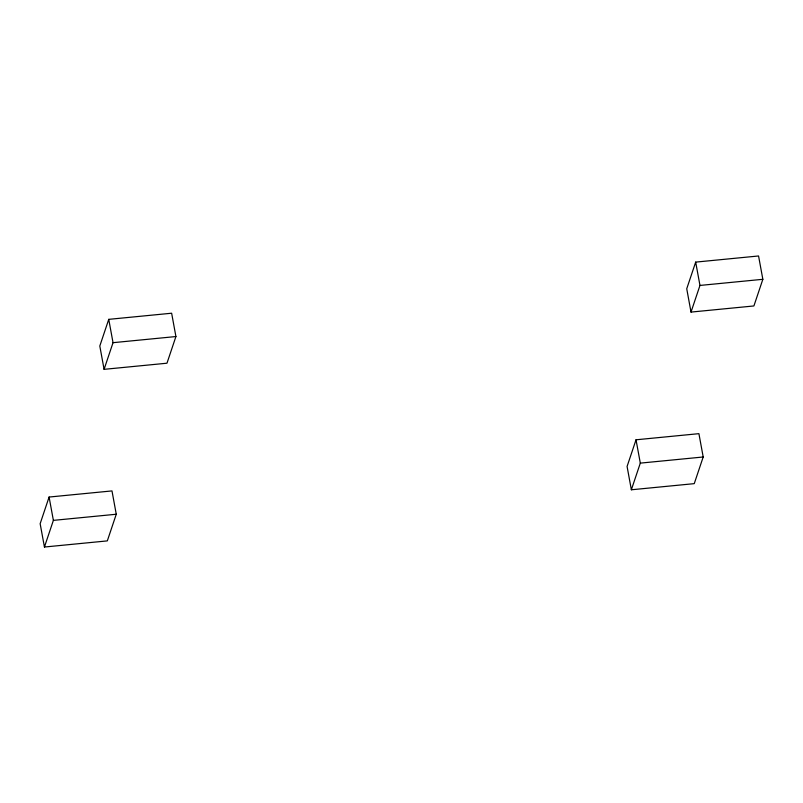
<?xml version="1.0" encoding="UTF-8"?>
<svg xmlns="http://www.w3.org/2000/svg" width="803" height="803" viewBox="0 0 803 803"><rect width="100%" height="100%" fill="white"/><g stroke="black" fill="none" stroke-linecap="round" stroke-linejoin="round"><path stroke-width="1.2" d="M49.093 497.047L40.15 523.697L44.436 547.024L107.321 540.891L116.264 514.241L111.988 490.914L49.093 497.047L53.379 520.374L44.436 547.024M108.746 319.353L99.803 346.013L104.089 369.34L166.974 363.207L175.917 336.547L171.641 313.22L108.746 319.353L113.032 342.68L104.089 369.34M636.026 439.793L627.083 466.453L631.359 489.78L694.254 483.647L703.197 456.987L698.911 433.66L636.026 439.793L640.312 463.12L631.359 489.78M695.679 262.109L686.736 288.759L691.012 312.086L753.907 305.953L762.85 279.303L758.564 255.976L695.679 262.109L699.965 285.436L691.012 312.086M113.032 342.68L175.917 336.547M699.965 285.436L762.85 279.303M53.379 520.374L116.264 514.241M640.312 463.12L703.197 456.987"/></g></svg>
